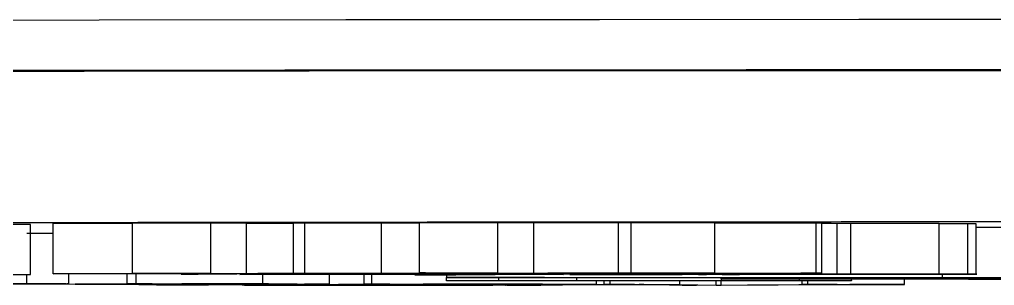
# Model space of a CAD drawing. Header units: millimetres. Extents: x 2251 to 4395, y 932 to 2449.
# Drawn here: x 3066.2 to 3085.65, y 1090.09 to 1095.39 of the extents above; entities that cross this region are included whole.
import ezdxf

# ---------------------------------------------------------------- set-up
doc = ezdxf.new("R2010")
doc.units = ezdxf.units.MM

msp = doc.modelspace()

# ---------------------------------------------------------------- linework, layer by layer
at = {"color": 7, "linetype": 'Continuous', "lineweight": 25}
for p, q in [((3066.416, 1091.305), (3064.39, 1091.304)), ((3066.416, 1090.305), (3066.416, 1091.305)), ((3068.451, 1091.323), (3066.871, 1091.321)), ((3066.871, 1090.321), (3066.871, 1091.321)), ((3070.012, 1091.33), (3068.451, 1091.33)), ((3068.451, 1090.33), (3068.451, 1091.33)), ((3070.012, 1090.33), (3070.012, 1091.33)), ((3070.726, 1091.326), (3070.012, 1091.329)), ((3071.661, 1091.327), (3070.726, 1091.326)), ((3070.726, 1090.326), (3070.726, 1091.326)), ((3071.892, 1091.33), (3071.661, 1091.327)), ((3071.661, 1090.327), (3071.661, 1091.327)), ((3073.416, 1091.329), (3071.892, 1091.33)), ((3071.892, 1090.33), (3071.892, 1091.33)), ((3074.176, 1091.331), (3073.416, 1091.33)), ((3073.416, 1090.33), (3073.416, 1091.33)), ((3075.74, 1091.338), (3074.176, 1091.338)), ((3074.176, 1090.338), (3074.176, 1091.338)), ((3075.74, 1090.338), (3075.74, 1091.338)), ((3076.454, 1091.334), (3075.74, 1091.336)), ((3078.147, 1091.336), (3076.454, 1091.334)), ((3076.454, 1090.334), (3076.454, 1091.334)), ((3078.401, 1091.339), (3078.147, 1091.336)), ((3078.147, 1090.336), (3078.147, 1091.336)), ((3080.065, 1091.338), (3078.401, 1091.339)), ((3078.401, 1090.339), (3078.401, 1091.339)), ((3080.065, 1090.338), (3080.065, 1091.338)), ((3082.205, 1091.332), (3082.092, 1091.332)), ((3082.092, 1090.332), (3082.092, 1091.332)), ((3082.205, 1090.332), (3082.205, 1091.332)), ((3082.511, 1091.323), (3082.205, 1091.322)), ((3082.78, 1091.325), (3082.511, 1091.323)), ((3082.511, 1090.323), (3082.511, 1091.323)), ((3084.545, 1091.324), (3082.78, 1091.325)), ((3082.78, 1090.325), (3082.78, 1091.325)), ((3084.545, 1090.324), (3084.545, 1091.324)), ((3085.115, 1090.315), (3085.115, 1091.315)), ((3085.28, 1090.314), (3085.28, 1091.314)), ((3068.451, 1090.33), (3070.012, 1090.33)), ((3070.012, 1090.33), (3069.866, 1090.329)), ((3073.416, 1090.33), (3075.694, 1090.333)), ((3074.176, 1090.338), (3075.74, 1090.338)), ((3075.134, 1090.32), (3075.134, 1090.335)), ((3075.74, 1090.338), (3075.558, 1090.337)), ((3075.558, 1090.337), (3076.454, 1090.334)), ((3075.662, 1090.328), (3075.565, 1090.332)), ((3076.454, 1090.334), (3078.147, 1090.336)), ((3080.065, 1090.338), (3076.734, 1090.333)), ((3078.147, 1090.336), (3078.401, 1090.339)), ((3078.401, 1090.339), (3080.065, 1090.338)), ((3082.092, 1090.332), (3082.205, 1090.332)), ((3066.416, 1090.305), (3058.847, 1090.282)), ((3064.39, 1090.304), (3066.416, 1090.305)), ((3066.343, 1090.127), (3066.343, 1090.305)), ((3066.871, 1090.321), (3069.966, 1090.325)), ((3067.732, 1090.32), (3066.871, 1090.321)), ((3067.179, 1090.123), (3067.179, 1090.321)), ((3068.342, 1090.122), (3068.342, 1090.322)), ((3068.521, 1090.123), (3068.521, 1090.322)), ((3069.722, 1090.324), (3069.021, 1090.323)), ((3069.422, 1090.312), (3069.422, 1090.323)), ((3069.422, 1090.312), (3069.763, 1090.316)), ((3069.63, 1090.311), (3069.422, 1090.312)), ((3069.866, 1090.329), (3070.726, 1090.326)), ((3070.59, 1090.306), (3082.511, 1090.323)), ((3071.448, 1090.306), (3070.59, 1090.306)), ((3070.714, 1090.323), (3070.704, 1090.322)), ((3070.726, 1090.326), (3071.661, 1090.327)), ((3073.462, 1090.329), (3070.95, 1090.325)), ((3070.95, 1090.325), (3071.361, 1090.324)), ((3071.05, 1090.119), (3071.05, 1090.306)), ((3071.361, 1090.324), (3071.361, 1090.326)), ((3071.661, 1090.327), (3071.892, 1090.33)), ((3071.857, 1090.313), (3079.629, 1090.323)), ((3072.72, 1090.312), (3071.857, 1090.313)), ((3071.892, 1090.33), (3073.462, 1090.329)), ((3072.382, 1090.115), (3072.382, 1090.308)), ((3077.415, 1090.315), (3072.74, 1090.308)), ((3073.477, 1090.317), (3072.786, 1090.315)), ((3073.073, 1090.116), (3073.073, 1090.309)), ((3073.223, 1090.116), (3073.223, 1090.309)), ((3074.276, 1090.329), (3073.416, 1090.33)), ((3073.462, 1090.329), (3073.462, 1090.33)), ((3081.547, 1090.325), (3074.011, 1090.315)), ((3074.081, 1090.299), (3074.081, 1090.31)), ((3074.289, 1090.298), (3074.081, 1090.299)), ((3074.15, 1090.324), (3074.15, 1090.329)), ((3074.717, 1090.311), (3074.717, 1090.247)), ((3074.717, 1090.245), (3074.717, 1090.247)), ((3074.717, 1090.247), (3084.606, 1090.247)), ((3075.757, 1090.245), (3074.717, 1090.245)), ((3074.717, 1090.186), (3074.717, 1090.245)), ((3074.717, 1090.183), (3074.717, 1090.186)), ((3074.717, 1090.186), (3075.757, 1090.186)), ((3082.795, 1090.183), (3074.717, 1090.183)), ((3075.36, 1090.319), (3075.134, 1090.32)), ((3075.396, 1090.311), (3075.396, 1090.312)), ((3075.396, 1090.311), (3077.047, 1090.31)), ((3075.757, 1090.186), (3075.757, 1090.245)), ((3077.047, 1090.31), (3076.539, 1090.309)), ((3077.047, 1090.31), (3077.047, 1090.314)), ((3077.176, 1090.305), (3077.176, 1090.314)), ((3077.325, 1090.304), (3077.176, 1090.305)), ((3077.317, 1090.189), (3077.317, 1090.242)), ((3079.357, 1090.308), (3077.415, 1090.315)), ((3077.708, 1090.111), (3077.708, 1090.183)), ((3077.858, 1090.11), (3077.858, 1090.183)), ((3077.975, 1090.183), (3077.975, 1090.111)), ((3084.545, 1090.324), (3078.234, 1090.316)), ((3078.234, 1090.316), (3080.214, 1090.309)), ((3079.125, 1090.325), (3078.476, 1090.323)), ((3079.372, 1090.109), (3079.372, 1090.183)), ((3079.629, 1090.323), (3079.883, 1090.326)), ((3079.883, 1090.326), (3081.547, 1090.325)), ((3080.083, 1090.316), (3080.083, 1090.318)), ((3080.173, 1090.315), (3080.083, 1090.316)), ((3080.096, 1090.093), (3080.096, 1090.183)), ((3080.193, 1090.093), (3080.193, 1090.183)), ((3080.194, 1090.218), (3080.194, 1090.242)), ((3084.002, 1090.218), (3080.194, 1090.218)), ((3084.156, 1090.215), (3080.194, 1090.215)), ((3080.194, 1090.215), (3080.194, 1090.189)), ((3080.214, 1090.309), (3080.214, 1090.318)), ((3080.559, 1090.307), (3080.559, 1090.319)), ((3081.755, 1090.245), (3083.655, 1090.245)), ((3081.755, 1090.186), (3081.755, 1090.215)), ((3081.755, 1090.186), (3082.795, 1090.186)), ((3081.807, 1090.107), (3081.807, 1090.183)), ((3081.924, 1090.107), (3081.924, 1090.183)), ((3082.511, 1090.323), (3082.78, 1090.325)), ((3082.78, 1090.325), (3084.545, 1090.324)), ((3082.795, 1090.186), (3082.795, 1090.215)), ((3082.795, 1090.186), (3082.795, 1090.183)), ((3083.851, 1090.106), (3083.851, 1090.215)), ((3089.723, 1090.183), (3084.156, 1090.215)), ((3084.606, 1090.247), (3084.606, 1090.314)), ((3064.472, 1090.108), (3068.746, 1090.121)), ((3067.13, 1090.113), (3065.157, 1090.107)), ((3068.457, 1090.111), (3067.13, 1090.113)), ((3069.432, 1090.12), (3067.309, 1090.113)), ((3067.309, 1090.113), (3068.38, 1090.112)), ((3068.342, 1090.122), (3068.521, 1090.123)), ((3068.598, 1090.122), (3068.342, 1090.122)), ((3068.38, 1090.112), (3068.38, 1090.117)), ((3068.521, 1090.123), (3071.05, 1090.119)), ((3068.929, 1090.099), (3068.929, 1090.118)), ((3068.929, 1090.099), (3069.077, 1090.1)), ((3073.597, 1090.094), (3068.929, 1090.099)), ((3069.077, 1090.1), (3069.077, 1090.119)), ((3069.077, 1090.1), (3069.353, 1090.1)), ((3069.964, 1090.1), (3073.516, 1090.114)), ((3070.655, 1090.119), (3070.056, 1090.12)), ((3072.558, 1090.107), (3070.696, 1090.099)), ((3070.907, 1090.098), (3070.907, 1090.1)), ((3070.907, 1090.098), (3072.098, 1090.097)), ((3071.204, 1090.113), (3071.648, 1090.115)), ((3072.098, 1090.097), (3072.098, 1090.105)), ((3073.884, 1090.105), (3072.558, 1090.107)), ((3074.248, 1090.113), (3072.709, 1090.107)), ((3072.709, 1090.107), (3074.034, 1090.106)), ((3073.302, 1090.115), (3073.073, 1090.116)), ((3073.073, 1090.116), (3073.223, 1090.116)), ((3073.223, 1090.116), (3077.708, 1090.111)), ((3073.516, 1090.114), (3073.58, 1090.114)), ((3075.067, 1090.097), (3073.597, 1090.094)), ((3074.034, 1090.106), (3074.034, 1090.112)), ((3074.084, 1090.101), (3074.184, 1090.102)), ((3074.358, 1090.101), (3074.084, 1090.101)), ((3075.824, 1090.107), (3074.358, 1090.101)), ((3074.55, 1090.093), (3074.55, 1090.096)), ((3074.55, 1090.093), (3074.668, 1090.094)), ((3076.477, 1090.091), (3074.55, 1090.093)), ((3074.668, 1090.094), (3074.668, 1090.096)), ((3074.668, 1090.094), (3075.053, 1090.093)), ((3076.138, 1090.112), (3074.857, 1090.114)), ((3074.887, 1090.098), (3074.887, 1090.103)), ((3074.887, 1090.098), (3075.067, 1090.097)), ((3075.053, 1090.093), (3075.053, 1090.097)), ((3075.067, 1090.097), (3075.067, 1090.104)), ((3075.4, 1090.107), (3075.4, 1090.113)), ((3075.4, 1090.107), (3075.55, 1090.107)), ((3075.55, 1090.107), (3075.55, 1090.113)), ((3075.55, 1090.107), (3075.824, 1090.107)), ((3075.642, 1090.094), (3078.424, 1090.109)), ((3075.642, 1090.094), (3075.642, 1090.106)), ((3075.824, 1090.107), (3075.824, 1090.112)), ((3078.557, 1090.107), (3075.931, 1090.094)), ((3076.209, 1090.092), (3076.209, 1090.095)), ((3076.209, 1090.092), (3076.594, 1090.092)), ((3076.594, 1090.092), (3076.477, 1090.091)), ((3076.594, 1090.092), (3076.594, 1090.097)), ((3077.365, 1090.107), (3077.085, 1090.107)), ((3077.708, 1090.111), (3077.365, 1090.107)), ((3077.858, 1090.11), (3077.975, 1090.111)), ((3078.147, 1090.11), (3077.858, 1090.11)), ((3077.975, 1090.111), (3079.372, 1090.109)), ((3078.424, 1090.109), (3078.469, 1090.109)), ((3078.653, 1090.107), (3078.557, 1090.107)), ((3079.414, 1090.089), (3078.653, 1090.107)), ((3079.372, 1090.109), (3080.096, 1090.093)), ((3079.703, 1090.089), (3079.414, 1090.089)), ((3082.758, 1090.105), (3079.703, 1090.089)), ((3080.096, 1090.093), (3080.193, 1090.093)), ((3080.193, 1090.093), (3082.47, 1090.105)), ((3082.192, 1090.106), (3081.807, 1090.107)), ((3081.807, 1090.107), (3081.924, 1090.107)), ((3081.924, 1090.107), (3083.851, 1090.106)), ((3082.47, 1090.105), (3082.514, 1090.105)), ((3083.733, 1090.105), (3083.348, 1090.105)), ((3083.851, 1090.106), (3083.733, 1090.105))]:
    msp.add_line(p, q, dxfattribs=at)
at = {"color": 7, "linetype": 'Continuous', "lineweight": 25, "flags": 128}
for points in [[(3088.197, 1095.388), (3082.937, 1095.386), (3077.767, 1095.383), (3072.708, 1095.379), (3067.784, 1095.374), (3063.018, 1095.369), (3058.43, 1095.363), (3054.041, 1095.356), (3049.872, 1095.349), (3045.941, 1095.341), (3042.266, 1095.333), (3038.863, 1095.324), (3035.749, 1095.314), (3032.936, 1095.305), (3030.439, 1095.294), (3028.267, 1095.284), (3026.432, 1095.273), (3024.94, 1095.262), (3023.8, 1095.251)], [(3086.248, 1094.369), (3081.377, 1094.366), (3076.611, 1094.363), (3071.975, 1094.358), (3067.49, 1094.353), (3063.18, 1094.348), (3059.066, 1094.342), (3055.169, 1094.335), (3051.507, 1094.327), (3048.099, 1094.319), (3044.963, 1094.311), (3042.113, 1094.302), (3039.564, 1094.293), (3037.328, 1094.283), (3035.418, 1094.273), (3033.841, 1094.263), (3032.607, 1094.252), (3031.721, 1094.242), (3031.187, 1094.231), (3031.009, 1094.22), (3031.009, 1094.22)]]:
    msp.add_lwpolyline(points, dxfattribs=at)
at = {"color": 7, "linetype": 'Continuous', "lineweight": 25}
for points, knots in [([(3088.376, 1094.386), (3085.88, 1094.385), (3080.842, 1094.383), (3073.465, 1094.378), (3066.223, 1094.371), (3059.244, 1094.362), (3052.641, 1094.352), (3046.547, 1094.34), (3041.055, 1094.327), (3036.243, 1094.313), (3032.181, 1094.298), (3028.911, 1094.282), (3026.373, 1094.267), (3025.31, 1094.256), (3024.784, 1094.25)], [0, 0, 0, 0, 0.079959, 0.161371, 0.244142, 0.328893, 0.414217, 0.5, 0.585778, 0.671102, 0.755858, 0.838624, 0.920039, 1, 1, 1, 1]), ([(3034.064, 1091.223), (3034.111, 1091.226), (3034.218, 1091.234), (3035.088, 1091.247), (3036.569, 1091.261), (3038.744, 1091.274), (3041.574, 1091.288), (3045.088, 1091.301), (3049.242, 1091.313), (3053.986, 1091.324), (3059.247, 1091.334), (3064.939, 1091.343), (3070.962, 1091.35), (3077.185, 1091.357), (3083.551, 1091.361), (3089.903, 1091.364), (3096.242, 1091.366), (3102.509, 1091.367), (3108.776, 1091.366), (3115.115, 1091.364), (3121.468, 1091.361), (3127.833, 1091.357), (3134.057, 1091.35), (3140.079, 1091.343), (3145.771, 1091.334), (3151.032, 1091.324), (3155.776, 1091.313), (3159.93, 1091.301), (3163.444, 1091.288), (3166.274, 1091.274), (3168.45, 1091.261), (3169.931, 1091.247), (3170.802, 1091.234), (3170.909, 1091.226), (3170.957, 1091.223)], [0, 0, 0, 0, 0.023828, 0.053273, 0.084485, 0.115699, 0.147957, 0.180726, 0.213842, 0.247136, 0.28043, 0.313546, 0.346314, 0.378573, 0.409785, 0.440999, 0.470442, 0.499888, 0.529332, 0.558778, 0.58999, 0.621203, 0.653462, 0.68623, 0.719347, 0.752641, 0.785934, 0.819051, 0.851819, 0.884078, 0.915289, 0.946503, 0.975948, 1, 1, 1, 1]), ([(3082.092, 1091.332), (3081.423, 1091.332), (3080.744, 1091.331), (3080.074, 1091.332), (3080.065, 1091.332)], [0, 0, 0, 0, 0.986687, 1, 1, 1, 1]), ([(3085.115, 1091.315), (3085.004, 1091.315), (3084.845, 1091.316), (3084.614, 1091.316), (3084.545, 1091.316)], [0, 0, 0, 0, 0.700719, 1, 1, 1, 1]), ([(3085.278, 1091.314), (3085.265, 1091.314), (3085.239, 1091.315), (3085.159, 1091.315), (3085.115, 1091.315)], [0, 0, 0, 0, 0.457866, 1, 1, 1, 1]), ([(3066.871, 1091.126), (3066.856, 1091.126), (3066.76, 1091.126), (3066.533, 1091.127), (3066.343, 1091.127)], [0, 0, 0, 0, 0.156668, 1, 1, 1, 1]), ([(3086.576, 1091.247), (3086.469, 1091.247), (3086.048, 1091.247), (3085.608, 1091.247), (3085.28, 1091.247)], [0, 0, 0, 0, 0.254888, 1, 1, 1, 1]), ([(3075.694, 1090.333), (3075.512, 1090.334), (3075.174, 1090.335), (3074.662, 1090.336), (3074.338, 1090.337), (3074.176, 1090.338)], [0, 0, 0, 0, 0.369297, 0.684635, 1, 1, 1, 1]), ([(3075.565, 1090.332), (3075.427, 1090.332), (3075.15, 1090.331), (3074.708, 1090.33), (3074.434, 1090.33), (3074.276, 1090.329)], [0, 0, 0, 0, 0.297538, 0.595282, 1, 1, 1, 1]), ([(3076.516, 1090.33), (3076.475, 1090.329), (3076.403, 1090.326), (3075.994, 1090.323), (3075.573, 1090.321), (3075.36, 1090.319)], [0, 0, 0, 0, 0.386257, 0.690164, 1, 1, 1, 1]), ([(3078.476, 1090.323), (3078.305, 1090.324), (3077.964, 1090.325), (3077.317, 1090.327), (3076.827, 1090.329), (3076.516, 1090.33)], [0, 0, 0, 0, 0.2667737, 0.5335507, 1, 1, 1, 1]), ([(3076.734, 1090.333), (3077.359, 1090.333), (3078.611, 1090.332), (3080.48, 1090.331), (3081.613, 1090.332), (3082.092, 1090.332)], [0, 0, 0, 0, 0.365081, 0.731832, 1, 1, 1, 1]), ([(3081.624, 1090.329), (3080.959, 1090.329), (3079.815, 1090.33), (3078.249, 1090.331), (3077.406, 1090.332), (3076.978, 1090.332)], [0, 0, 0, 0, 0.407022, 0.699492, 1, 1, 1, 1]), ([(3076.978, 1090.332), (3077.157, 1090.332), (3077.516, 1090.33), (3078.221, 1090.328), (3078.768, 1090.326), (3079.125, 1090.325)], [0, 0, 0, 0, 0.257454, 0.514908, 1, 1, 1, 1]), ([(3082.205, 1090.332), (3082.047, 1090.332), (3081.781, 1090.331), (3081.609, 1090.33), (3081.62, 1090.329), (3081.624, 1090.329)], [0, 0, 0, 0, 0.4310373, 0.7260596, 1, 1, 1, 1]), ([(3069.021, 1090.323), (3068.882, 1090.323), (3068.605, 1090.322), (3068.165, 1090.321), (3067.89, 1090.321), (3067.732, 1090.32)], [0, 0, 0, 0, 0.297582, 0.595326, 1, 1, 1, 1]), ([(3069.966, 1090.325), (3069.785, 1090.326), (3069.448, 1090.327), (3068.942, 1090.328), (3068.614, 1090.329), (3068.451, 1090.33)], [0, 0, 0, 0, 0.369183, 0.684555, 1, 1, 1, 1]), ([(3070.603, 1090.318), (3070.509, 1090.317), (3070.318, 1090.315), (3069.861, 1090.312), (3069.63, 1090.311)], [0, 0, 0, 0, 0.493905, 1, 1, 1, 1]), ([(3069.848, 1090.319), (3069.85, 1090.32), (3069.884, 1090.321), (3069.801, 1090.322), (3069.722, 1090.324)], [0, 0, 0, 0, 0.05128, 1, 1, 1, 1]), ([(3072.786, 1090.315), (3072.62, 1090.316), (3072.289, 1090.317), (3071.59, 1090.32), (3071.062, 1090.321), (3070.714, 1090.323)], [0, 0, 0, 0, 0.25307, 0.506097, 1, 1, 1, 1]), ([(3071.361, 1090.324), (3071.67, 1090.324), (3072.299, 1090.325), (3073.094, 1090.325), (3073.653, 1090.325), (3073.965, 1090.324), (3074.09, 1090.324), (3074.15, 1090.324)], [0, 0, 0, 0, 0.325958, 0.662347, 0.799326, 0.902609, 1, 1, 1, 1]), ([(3072.74, 1090.308), (3072.602, 1090.308), (3072.325, 1090.308), (3071.882, 1090.307), (3071.607, 1090.306), (3071.448, 1090.306)], [0, 0, 0, 0, 0.297206, 0.594593, 1, 1, 1, 1]), ([(3073.575, 1090.322), (3073.351, 1090.322), (3072.922, 1090.323), (3072.215, 1090.323), (3071.746, 1090.323), (3071.51, 1090.324)], [0, 0, 0, 0, 0.3506116, 0.6721745, 1, 1, 1, 1]), ([(3071.51, 1090.324), (3071.691, 1090.323), (3072.053, 1090.322), (3072.703, 1090.32), (3073.185, 1090.318), (3073.477, 1090.317)], [0, 0, 0, 0, 0.2824309, 0.5648657, 1, 1, 1, 1]), ([(3074.011, 1090.315), (3073.873, 1090.314), (3073.596, 1090.314), (3073.154, 1090.313), (3072.878, 1090.313), (3072.72, 1090.312)], [0, 0, 0, 0, 0.297214, 0.594601, 1, 1, 1, 1]), ([(3074.263, 1090.321), (3074.244, 1090.321), (3074.204, 1090.321), (3074.108, 1090.321), (3073.961, 1090.322), (3073.773, 1090.322), (3073.641, 1090.322), (3073.575, 1090.322)], [0, 0, 0, 0, 0.082107, 0.164925, 0.356677, 0.675002, 1, 1, 1, 1]), ([(3074.081, 1090.299), (3074.326, 1090.3), (3074.797, 1090.303), (3075.253, 1090.307), (3075.348, 1090.309), (3075.396, 1090.311)], [0, 0, 0, 0, 0.35008, 0.672322, 1, 1, 1, 1]), ([(3074.15, 1090.324), (3074.218, 1090.323), (3074.326, 1090.323), (3074.333, 1090.322), (3074.311, 1090.322), (3074.307, 1090.322), (3074.275, 1090.322), (3074.263, 1090.321)], [0, 0, 0, 0, 0.414992, 0.667292, 0.851809, 0.943552, 1, 1, 1, 1]), ([(3076.539, 1090.309), (3076.317, 1090.308), (3075.902, 1090.305), (3075.168, 1090.301), (3074.583, 1090.299), (3074.289, 1090.298)], [0, 0, 0, 0, 0.365437, 0.681548, 1, 1, 1, 1]), ([(3075.134, 1090.32), (3075.291, 1090.321), (3075.59, 1090.324), (3075.647, 1090.326), (3075.674, 1090.328)], [0, 0, 0, 0, 0.523773, 1, 1, 1, 1]), ([(3077.317, 1090.242), (3077.308, 1090.242), (3077.292, 1090.243), (3077.094, 1090.244), (3076.833, 1090.244), (3076.379, 1090.245), (3076.012, 1090.245), (3075.757, 1090.245)], [0, 0, 0, 0, 0.250411, 0.398556, 0.54744, 0.686236, 1, 1, 1, 1]), ([(3075.757, 1090.186), (3076.055, 1090.186), (3076.472, 1090.186), (3076.944, 1090.187), (3077.187, 1090.187), (3077.306, 1090.188), (3077.314, 1090.189), (3077.317, 1090.189)], [0, 0, 0, 0, 0.364031, 0.510061, 0.655864, 0.843841, 1, 1, 1, 1]), ([(3077.176, 1090.305), (3077.48, 1090.305), (3078.027, 1090.306), (3078.652, 1090.306), (3079.022, 1090.307), (3079.196, 1090.307), (3079.311, 1090.307), (3079.387, 1090.307), (3079.418, 1090.307), (3079.424, 1090.308), (3079.392, 1090.308), (3079.364, 1090.308), (3079.357, 1090.308)], [0, 0, 0, 0, 0.35041, 0.630866, 0.725925, 0.790521, 0.841305, 0.86957, 0.898179, 0.941209, 0.984756, 1, 1, 1, 1]), ([(3079.898, 1090.304), (3079.692, 1090.304), (3079.272, 1090.305), (3078.365, 1090.305), (3077.727, 1090.305), (3077.325, 1090.304)], [0, 0, 0, 0, 0.263652, 0.534652, 1, 1, 1, 1]), ([(3080.214, 1090.309), (3080.329, 1090.309), (3080.51, 1090.308), (3080.588, 1090.307), (3080.421, 1090.305), (3080.119, 1090.305), (3079.898, 1090.304)], [0, 0, 0, 0, 0.268227, 0.423788, 0.580622, 1, 1, 1, 1]), ([(3080.083, 1090.316), (3080.745, 1090.316), (3081.743, 1090.317), (3083.075, 1090.317), (3083.972, 1090.317), (3084.644, 1090.316), (3084.977, 1090.316), (3085.096, 1090.315), (3085.115, 1090.315)], [0, 0, 0, 0, 0.381103, 0.574669, 0.765651, 0.888057, 0.981539, 1, 1, 1, 1]), ([(3084.64, 1090.313), (3084.007, 1090.314), (3082.97, 1090.315), (3081.461, 1090.315), (3080.604, 1090.315), (3080.173, 1090.315)], [0, 0, 0, 0, 0.437716, 0.717507, 1, 1, 1, 1]), ([(3080.194, 1090.242), (3080.204, 1090.242), (3080.222, 1090.243), (3080.415, 1090.244), (3080.741, 1090.244), (3081.202, 1090.245), (3081.568, 1090.245), (3081.755, 1090.245)], [0, 0, 0, 0, 0.212555, 0.375218, 0.538546, 0.763737, 1, 1, 1, 1]), ([(3080.194, 1090.189), (3080.205, 1090.189), (3080.224, 1090.188), (3080.429, 1090.187), (3080.777, 1090.186), (3081.241, 1090.186), (3081.599, 1090.186), (3081.755, 1090.186)], [0, 0, 0, 0, 0.21541, 0.378382, 0.541893, 0.800389, 1, 1, 1, 1]), ([(3083.655, 1090.245), (3084.325, 1090.245), (3085.67, 1090.245), (3087.478, 1090.243), (3088.798, 1090.241), (3089.722, 1090.237), (3090.029, 1090.234), (3090.052, 1090.232), (3090.057, 1090.231)], [0, 0, 0, 0, 0.196061, 0.394111, 0.547436, 0.700125, 0.928087, 1, 1, 1, 1]), ([(3090.057, 1090.231), (3090.027, 1090.23), (3089.966, 1090.227), (3089.283, 1090.223), (3087.935, 1090.22), (3086.251, 1090.218), (3084.903, 1090.218), (3084.125, 1090.218), (3084.002, 1090.218)], [0, 0, 0, 0, 0.200351, 0.402646, 0.59747, 0.766762, 0.96323, 1, 1, 1, 1]), ([(3084.606, 1090.247), (3085.274, 1090.247), (3086.509, 1090.247), (3088.276, 1090.247), (3089.939, 1090.245), (3091.458, 1090.243), (3092.604, 1090.239), (3092.912, 1090.235), (3092.93, 1090.233), (3092.934, 1090.232)], [0, 0, 0, 0, 0.160365, 0.296332, 0.431737, 0.589347, 0.747826, 0.949128, 1, 1, 1, 1]), ([(3085.215, 1090.313), (3085.182, 1090.313), (3085.091, 1090.313), (3084.946, 1090.313), (3084.789, 1090.313), (3084.69, 1090.313), (3084.64, 1090.313)], [0, 0, 0, 0, 0.17027, 0.46426, 0.731509, 1, 1, 1, 1]), ([(3085.115, 1090.315), (3085.166, 1090.315), (3085.272, 1090.314), (3085.309, 1090.314), (3085.281, 1090.313), (3085.238, 1090.313), (3085.215, 1090.313)], [0, 0, 0, 0, 0.391814, 0.807915, 0.901195, 1, 1, 1, 1]), ([(3061.219, 1090.124), (3061.677, 1090.125), (3062.454, 1090.126), (3063.772, 1090.128), (3064.799, 1090.128), (3065.662, 1090.128), (3066.109, 1090.127), (3066.343, 1090.127)], [0, 0, 0, 0, 0.337884, 0.573603, 0.730566, 0.85906, 1, 1, 1, 1]), ([(3066.112, 1090.126), (3066.233, 1090.126), (3066.464, 1090.126), (3066.641, 1090.125), (3066.667, 1090.124), (3066.319, 1090.121), (3065.63, 1090.119), (3065.029, 1090.117), (3064.936, 1090.117)], [0, 0, 0, 0, 0.099608, 0.189208, 0.278687, 0.431625, 0.91232, 1, 1, 1, 1]), ([(3067.122, 1090.122), (3066.962, 1090.121), (3066.668, 1090.118), (3066.001, 1090.116), (3065.695, 1090.116)], [0, 0, 0, 0, 0.5415287, 1, 1, 1, 1]), ([(3066.343, 1090.127), (3066.542, 1090.127), (3066.942, 1090.126), (3067.195, 1090.124), (3067.154, 1090.123), (3067.139, 1090.123)], [0, 0, 0, 0, 0.3813, 0.766294, 1, 1, 1, 1]), ([(3068.38, 1090.112), (3068.64, 1090.111), (3069.081, 1090.111), (3069.748, 1090.111), (3070.296, 1090.111), (3070.791, 1090.112), (3071.057, 1090.112), (3071.204, 1090.113)], [0, 0, 0, 0, 0.2693348, 0.4566469, 0.5997024, 0.7783509, 1, 1, 1, 1]), ([(3071.965, 1090.112), (3071.749, 1090.111), (3071.388, 1090.11), (3070.648, 1090.11), (3069.925, 1090.11), (3069.157, 1090.11), (3068.693, 1090.11), (3068.457, 1090.111)], [0, 0, 0, 0, 0.253557, 0.424716, 0.595645, 0.794239, 1, 1, 1, 1]), ([(3068.746, 1090.121), (3068.777, 1090.121), (3068.827, 1090.121), (3068.85, 1090.121), (3068.828, 1090.122), (3068.745, 1090.122), (3068.654, 1090.122), (3068.598, 1090.122)], [0, 0, 0, 0, 0.242147, 0.388856, 0.536837, 0.710317, 1, 1, 1, 1]), ([(3069.353, 1090.1), (3069.43, 1090.1), (3069.539, 1090.1), (3069.7, 1090.1), (3069.81, 1090.1), (3069.9, 1090.1), (3069.943, 1090.1), (3069.964, 1090.1)], [0, 0, 0, 0, 0.350066, 0.499422, 0.650662, 0.830252, 1, 1, 1, 1]), ([(3070.056, 1090.12), (3069.986, 1090.12), (3069.879, 1090.12), (3069.709, 1090.12), (3069.585, 1090.12), (3069.495, 1090.12), (3069.452, 1090.12), (3069.432, 1090.12)], [0, 0, 0, 0, 0.336259, 0.518412, 0.701425, 0.865829, 1, 1, 1, 1]), ([(3070.696, 1090.099), (3070.672, 1090.099), (3070.633, 1090.099), (3070.636, 1090.099), (3070.678, 1090.098), (3070.769, 1090.098), (3070.856, 1090.098), (3070.907, 1090.098)], [0, 0, 0, 0, 0.233621, 0.399553, 0.564983, 0.740199, 1, 1, 1, 1]), ([(3071.684, 1090.116), (3071.69, 1090.116), (3071.719, 1090.116), (3071.582, 1090.117), (3071.222, 1090.118), (3070.857, 1090.119), (3070.655, 1090.119)], [0, 0, 0, 0, 0.067979, 0.316164, 0.620975, 1, 1, 1, 1]), ([(3071.05, 1090.119), (3071.371, 1090.119), (3071.895, 1090.118), (3072.325, 1090.116), (3072.426, 1090.114), (3072.27, 1090.113), (3072.051, 1090.112), (3071.965, 1090.112)], [0, 0, 0, 0, 0.303232, 0.495993, 0.689194, 0.877678, 1, 1, 1, 1]), ([(3072.098, 1090.097), (3072.382, 1090.096), (3072.866, 1090.096), (3073.666, 1090.096), (3074.326, 1090.097), (3074.707, 1090.097), (3074.887, 1090.098)], [0, 0, 0, 0, 0.2964627, 0.506276, 0.7663159, 1, 1, 1, 1]), ([(3073.583, 1090.115), (3073.583, 1090.115), (3073.586, 1090.115), (3073.555, 1090.115), (3073.461, 1090.115), (3073.363, 1090.115), (3073.302, 1090.115)], [0, 0, 0, 0, 0.034336, 0.266425, 0.542953, 1, 1, 1, 1]), ([(3074.184, 1090.102), (3074.285, 1090.102), (3074.425, 1090.103), (3074.406, 1090.104), (3074.286, 1090.104), (3074.092, 1090.105), (3073.945, 1090.105), (3073.884, 1090.105)], [0, 0, 0, 0, 0.4002553, 0.5540467, 0.7092134, 0.880119, 1, 1, 1, 1]), ([(3074.034, 1090.106), (3074.167, 1090.105), (3074.375, 1090.105), (3074.69, 1090.105), (3074.948, 1090.105), (3075.204, 1090.106), (3075.329, 1090.106), (3075.4, 1090.107)], [0, 0, 0, 0, 0.265228, 0.413113, 0.562281, 0.751044, 1, 1, 1, 1]), ([(3074.857, 1090.114), (3074.793, 1090.114), (3074.686, 1090.114), (3074.532, 1090.114), (3074.416, 1090.114), (3074.318, 1090.113), (3074.273, 1090.113), (3074.248, 1090.113)], [0, 0, 0, 0, 0.2946797, 0.4891513, 0.6427246, 0.79668, 1, 1, 1, 1]), ([(3075.053, 1090.093), (3075.143, 1090.093), (3075.268, 1090.093), (3075.435, 1090.093), (3075.54, 1090.093), (3075.605, 1090.094), (3075.634, 1090.094), (3075.642, 1090.094)], [0, 0, 0, 0, 0.388994, 0.538184, 0.687796, 0.914813, 1, 1, 1, 1]), ([(3075.931, 1090.094), (3075.908, 1090.093), (3075.879, 1090.093), (3075.898, 1090.093), (3075.901, 1090.093)], [0, 0, 0, 0, 0.839131, 1, 1, 1, 1]), ([(3075.916, 1090.093), (3075.933, 1090.093), (3075.977, 1090.093), (3076.083, 1090.092), (3076.171, 1090.092), (3076.209, 1090.092)], [0, 0, 0, 0, 0.270574, 0.689224, 1, 1, 1, 1]), ([(3077.085, 1090.107), (3077.078, 1090.108), (3077.064, 1090.109), (3076.841, 1090.111), (3076.465, 1090.112), (3076.22, 1090.112), (3076.138, 1090.112)], [0, 0, 0, 0, 0.333446, 0.670522, 0.890051, 1, 1, 1, 1]), ([(3078.464, 1090.109), (3078.464, 1090.109), (3078.462, 1090.109), (3078.422, 1090.109), (3078.319, 1090.11), (3078.218, 1090.11), (3078.147, 1090.11)], [0, 0, 0, 0, 0.094648, 0.307424, 0.510271, 1, 1, 1, 1]), ([(3082.51, 1090.106), (3082.509, 1090.106), (3082.507, 1090.106), (3082.467, 1090.106), (3082.365, 1090.106), (3082.264, 1090.106), (3082.192, 1090.106)], [0, 0, 0, 0, 0.094648, 0.307424, 0.510271, 1, 1, 1, 1]), ([(3083.348, 1090.105), (3083.282, 1090.105), (3083.171, 1090.105), (3083.017, 1090.105), (3082.906, 1090.105), (3082.816, 1090.105), (3082.78, 1090.105), (3082.758, 1090.105)], [0, 0, 0, 0, 0.292493, 0.488495, 0.642099, 0.795375, 1, 1, 1, 1])]:
    msp.add_open_spline(points, degree=3, knots=knots, dxfattribs=at)

doc.saveas('drawing.dxf')
